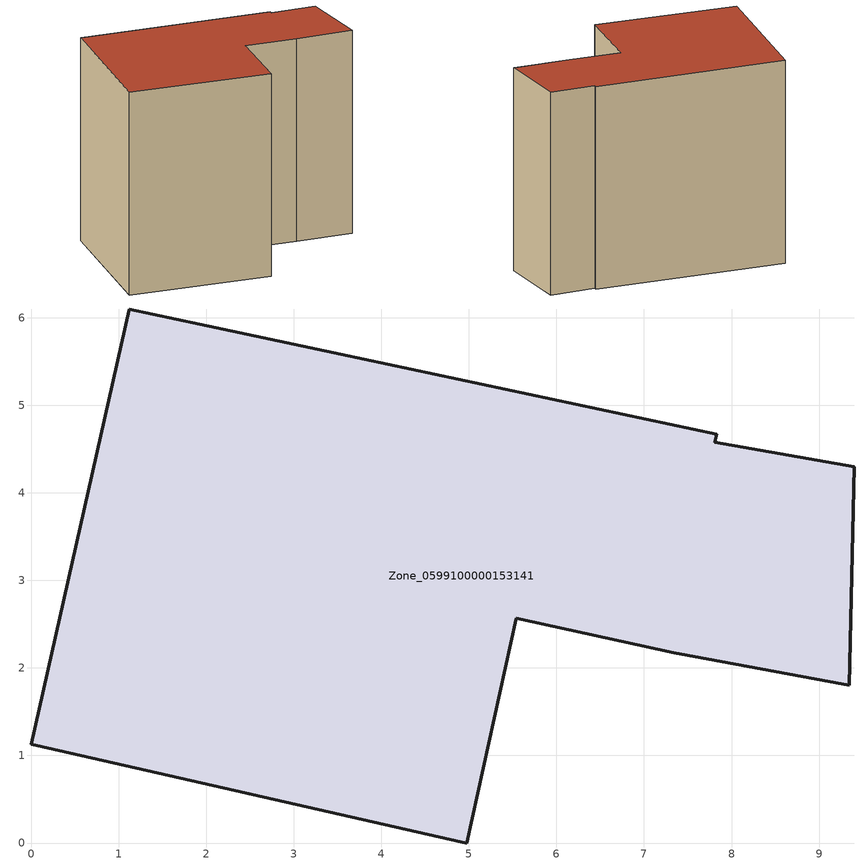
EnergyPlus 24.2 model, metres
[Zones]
Zone_0599100000153141
 floor ground (C_G): 9.4,4.3 9.35,1.8 7.34,2.17 5.54,2.57 4.97,0 0,1.13 1.12,6.1 7.83,4.67 7.81,4.58 z0.03
 wall outside (C_F): 7.81,4.58 7.83,4.67 1.12,6.1 0,1.13 4.97,0 5.54,2.57 7.34,2.17 9.35,1.8 9.4,4.3 7.81,4.58 z0.03:7.51
 roof outside (C_R): 9.35,1.8 9.4,4.3 7.81,4.58 7.83,4.67 1.12,6.1 0,1.13 4.97,0 5.54,2.57 7.34,2.17 z7.51
[BUILDING]
Pand.0599100000153141: North Axis=0; Terrain=City; Loads Convergence Tolerance Value=0.04; Temperature Convergence Tolerance Value=0.4; Solar Distribution=FullExterior; Maximum Number of Warmup Days=25; Minimum Number of Warmup Days=1
[Site:Location]
Rotterdam.The.Hague.AP_ZH_NLD Design_Conditions: Latitude=51.96; Longitude=4.45; Time Zone=1; Elevation=-4.5
[SITE:GROUNDTEMPERATURE:BUILDINGSURFACE]
18, 18, 18, 18, 18, 18, 18, 18, 18, 18, 18, 18
[MATERIAL] Thermal Absorptance=0.9; Solar Absorptance=0.7; Visible Absorptance=0.7
Name | Roughness | Thickness | Conductivity | Density | Specific Heat
G.TI.1946 | MediumSmooth | 0.15 | 1 | 540 | 1210
F.TI.1946 | Rough | 0.3 | 0.857143 | 1920 | 840
R.TI.1946 | MediumRough | 0.2 | 0.1 | 1500 | 1000
[CONSTRUCTION]
C_G: G.TI.1946
C_F: F.TI.1946
C_R: R.TI.1946
[ZONE]
Zone_0599100000153141: Type=1; Multiplier=1; Ceiling Height=Autocalculate; Volume=Autocalculate; Floor Area=autocalculate; Part of Total Floor Area=Yes
[ZONEINFILTRATION:DESIGNFLOWRATE]
Infil_Zone_0599100000153141: Zone or ZoneList or Space or SpaceList=Zone_0599100000153141; Schedule=AlwaysOn; Design Flow Rate Calculation Method=Flow/Area; Flow Rate per Floor Area=0.003; Constant Term Coefficient=1; Temperature Term Coefficient=0; Velocity Term Coefficient=0; Velocity Squared Term Coefficient=0
[HVACTEMPLATE:ZONE:IDEALLOADSAIRSYSTEM]
Zone_0599100000153141: Maximum Heating Supply Air Temperature=50; Minimum Cooling Supply Air Temperature=13; Maximum Heating Supply Air Humidity Ratio=0.0156; Minimum Cooling Supply Air Humidity Ratio=0.0077; Heating Limit=NoLimit; Cooling Limit=NoLimit; Dehumidification Control Type=ConstantSensibleHeatRatio; Cooling Sensible Heat Ratio=0.7; Dehumidification Setpoint=60; Humidification Control Type=None; Humidification Setpoint=30; Outdoor Air Method=None; Outdoor Air Flow Rate per Person=0.00944; Outdoor Air Flow Rate per Zone Floor Area=0; Outdoor Air Flow Rate per Zone=0; Demand Controlled Ventilation Type=None; Outdoor Air Economizer Type=NoEconomizer; Heat Recovery Type=None; Sensible Heat Recovery Effectiveness=0.7; Latent Heat Recovery Effectiveness=0.65
[ZONECONTROL:THERMOSTAT]
ThermostatControl_Zone_0599100000153141: Zone or ZoneList=Zone_0599100000153141; Control Type Schedule=DualSetpointControlType; Control 1=Thermostat_Zone_0599100000153141; Temperature Difference Between Cutout And Setpoint=0
[THERMOSTATSETPOINT:DUALSETPOINT]
Thermostat_Zone_0599100000153141: Heating Setpoint Temperature Schedule=HeatingSetpoint_Zone_0599100000153141; Cooling Setpoint Temperature Schedule=CoolingSetpoint_Zone_0599100000153141
[SCHEDULE:COMPACT]
HeatingSetpoint_Zone_0599100000153141: Through: 12/31, For: AllDays, Until: 24:00, 21
CoolingSetpoint_Zone_0599100000153141: Through: 12/31, For: AllDays, Until: 24:00, 24
DualSetpointControlType: Through: 12/31, For: AllDays, Until: 24:00, 4
AlwaysOn: Through: 12/31, For: AllDays, Until: 24:00, 1
